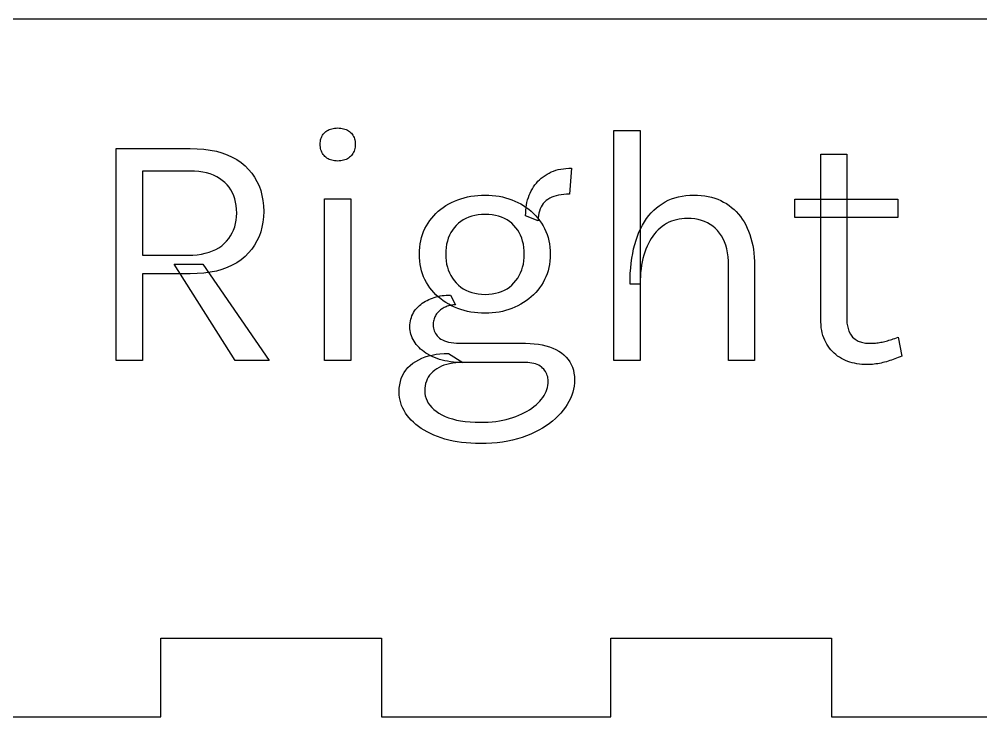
# Model space of a CAD drawing. Header units: millimetres. Extents: x 0 to 281, y 0 to 211.
# Drawn here: x 35.83 to 70.04, y 154.2 to 179 of the extents above; entities that cross this region are included whole.
import ezdxf

# ---------------------------------------------------------------- set-up
doc = ezdxf.new("R2010")
doc.units = ezdxf.units.MM
doc.layers.add('CUT', color=1, linetype='Continuous')
doc.layers.add('ENGRAVE', color=5, linetype='Continuous')

msp = doc.modelspace()

# ---------------------------------------------------------------- linework, layer by layer
at = {"layer": 'CUT'}
for p, q in [((102.8, 179), (2.8, 179)), ((40.875, 154.2), (40.875, 157)), ((40.875, 157), (48.725, 157)), ((48.725, 157), (48.725, 154.2)), ((56.875, 154.2), (56.875, 157)), ((56.875, 157), (64.725, 157)), ((64.725, 157), (64.725, 154.2)), ((32.725, 154.2), (40.875, 154.2)), ((48.725, 154.2), (56.875, 154.2)), ((64.725, 154.2), (72.875, 154.2))]:
    msp.add_line(p, q, dxfattribs=at)
at = {"layer": 'ENGRAVE'}
for p, q in [((47.001, 175.12), (47.053, 175.128)), ((47.053, 175.128), (47.107, 175.132)), ((47.107, 175.132), (47.163, 175.134)), ((47.163, 175.134), (47.163, 175.134)), ((47.163, 175.134), (47.219, 175.132)), ((47.219, 175.132), (47.273, 175.128)), ((47.273, 175.128), (47.325, 175.12)), ((46.566, 174.752), (46.581, 174.795)), ((46.581, 174.795), (46.599, 174.836)), ((46.599, 174.836), (46.621, 174.875)), ((46.621, 174.875), (46.647, 174.911)), ((46.647, 174.911), (46.675, 174.946)), ((46.675, 174.946), (46.707, 174.978)), ((46.707, 174.978), (46.742, 175.008)), ((46.742, 175.008), (46.779, 175.034)), ((46.779, 175.034), (46.819, 175.058)), ((46.819, 175.058), (46.861, 175.078)), ((46.861, 175.078), (46.905, 175.095)), ((46.905, 175.095), (46.952, 175.109)), ((46.952, 175.109), (47.001, 175.12)), ((47.325, 175.12), (47.374, 175.109)), ((47.374, 175.109), (47.421, 175.095)), ((47.421, 175.095), (47.465, 175.078)), ((47.465, 175.078), (47.507, 175.058)), ((47.507, 175.058), (47.547, 175.034)), ((47.547, 175.034), (47.584, 175.008)), ((47.584, 175.008), (47.619, 174.978)), ((47.619, 174.978), (47.651, 174.946)), ((47.651, 174.946), (47.679, 174.911)), ((47.679, 174.911), (47.705, 174.875)), ((47.705, 174.875), (47.727, 174.836)), ((47.727, 174.836), (47.745, 174.795)), ((47.745, 174.795), (47.76, 174.752)), ((56.985, 166.866), (56.985, 175.05)), ((56.985, 175.05), (57.921, 175.05)), ((57.921, 175.05), (57.921, 166.866)), ((46.539, 174.558), (46.541, 174.61)), ((46.541, 174.505), (46.539, 174.558)), ((46.539, 174.558), (46.539, 174.558)), ((46.541, 174.61), (46.546, 174.659)), ((46.546, 174.454), (46.541, 174.505)), ((46.546, 174.659), (46.554, 174.707)), ((46.554, 174.405), (46.546, 174.454)), ((46.554, 174.707), (46.566, 174.752)), ((47.76, 174.752), (47.772, 174.707)), ((47.772, 174.707), (47.78, 174.659)), ((47.78, 174.454), (47.772, 174.405)), ((47.78, 174.659), (47.785, 174.61)), ((47.785, 174.505), (47.78, 174.454)), ((47.785, 174.61), (47.787, 174.558)), ((47.787, 174.558), (47.785, 174.505)), ((47.787, 174.558), (47.787, 174.558)), ((39.285, 166.866), (39.285, 174.402)), ((39.285, 174.402), (41.913, 174.402)), ((41.913, 174.402), (42.165, 174.396)), ((42.165, 174.396), (42.404, 174.377)), ((42.404, 174.377), (42.631, 174.347)), ((42.631, 174.347), (42.845, 174.304)), ((42.845, 174.304), (43.046, 174.248)), ((43.046, 174.248), (43.235, 174.181)), ((43.235, 174.181), (43.412, 174.101)), ((46.566, 174.359), (46.554, 174.405)), ((46.581, 174.314), (46.566, 174.359)), ((46.599, 174.272), (46.581, 174.314)), ((46.621, 174.231), (46.599, 174.272)), ((46.647, 174.193), (46.621, 174.231)), ((46.675, 174.157), (46.647, 174.193)), ((46.707, 174.123), (46.675, 174.157)), ((46.742, 174.092), (46.707, 174.123)), ((47.619, 174.123), (47.584, 174.092)), ((47.651, 174.157), (47.619, 174.123)), ((47.679, 174.193), (47.651, 174.157)), ((47.705, 174.231), (47.679, 174.193)), ((47.727, 174.272), (47.705, 174.231)), ((47.745, 174.314), (47.727, 174.272)), ((47.76, 174.359), (47.745, 174.314)), ((47.772, 174.405), (47.76, 174.359)), ((64.347, 168.342), (64.347, 174.198)), ((64.347, 174.198), (65.271, 174.198)), ((65.271, 174.198), (65.271, 168.366)), ((43.412, 174.101), (43.576, 174.008)), ((43.576, 174.008), (43.727, 173.904)), ((43.727, 173.904), (43.866, 173.787)), ((43.866, 173.787), (43.992, 173.66)), ((46.779, 174.064), (46.742, 174.092)), ((46.819, 174.039), (46.779, 174.064)), ((46.861, 174.017), (46.819, 174.039)), ((46.905, 173.999), (46.861, 174.017)), ((46.952, 173.984), (46.905, 173.999)), ((47.001, 173.973), (46.952, 173.984)), ((47.053, 173.965), (47.001, 173.973)), ((47.107, 173.96), (47.053, 173.965)), ((47.163, 173.958), (47.107, 173.96)), ((47.219, 173.96), (47.163, 173.958)), ((47.163, 173.958), (47.163, 173.958)), ((47.163, 173.958), (47.163, 173.958)), ((47.273, 173.965), (47.219, 173.96)), ((47.325, 173.973), (47.273, 173.965)), ((47.374, 173.984), (47.325, 173.973)), ((47.421, 173.999), (47.374, 173.984)), ((47.465, 174.017), (47.421, 173.999)), ((47.507, 174.039), (47.465, 174.017)), ((47.547, 174.064), (47.507, 174.039)), ((47.584, 174.092), (47.547, 174.064)), ((40.221, 173.598), (40.221, 170.61)), ((41.913, 173.598), (40.221, 173.598)), ((40.221, 173.598), (40.221, 173.598)), ((42.071, 173.594), (41.913, 173.598)), ((41.913, 173.598), (41.913, 173.598)), ((42.222, 173.582), (42.071, 173.594)), ((42.364, 173.562), (42.222, 173.582)), ((42.499, 173.534), (42.364, 173.562)), ((42.626, 173.498), (42.499, 173.534)), ((42.746, 173.453), (42.626, 173.498)), ((42.857, 173.401), (42.746, 173.453)), ((43.992, 173.66), (44.105, 173.526)), ((44.105, 173.526), (44.204, 173.383)), ((54.469, 173.401), (54.537, 173.449)), ((54.537, 173.449), (54.609, 173.493)), ((54.609, 173.493), (54.684, 173.533)), ((54.684, 173.533), (54.761, 173.57)), ((54.761, 173.57), (54.841, 173.602)), ((54.841, 173.602), (54.924, 173.629)), ((54.924, 173.629), (55.009, 173.653)), ((55.009, 173.653), (55.098, 173.672)), ((55.098, 173.672), (55.189, 173.687)), ((55.189, 173.687), (55.283, 173.697)), ((55.283, 173.697), (55.38, 173.704)), ((55.38, 173.704), (55.479, 173.706)), ((55.479, 173.706), (55.407, 172.782)), ((55.479, 173.706), (55.479, 173.706)), ((42.961, 173.341), (42.857, 173.401)), ((43.058, 173.272), (42.961, 173.341)), ((43.146, 173.196), (43.058, 173.272)), ((43.226, 173.113), (43.146, 173.196)), ((43.298, 173.024), (43.226, 173.113)), ((44.204, 173.383), (44.29, 173.233)), ((44.29, 173.233), (44.363, 173.075)), ((54.131, 173.045), (54.179, 173.112)), ((54.179, 173.112), (54.23, 173.177)), ((54.23, 173.177), (54.285, 173.238)), ((54.285, 173.238), (54.343, 173.296)), ((54.343, 173.296), (54.405, 173.35)), ((54.405, 173.35), (54.469, 173.401)), ((43.362, 172.929), (43.298, 173.024)), ((43.417, 172.829), (43.362, 172.929)), ((43.463, 172.724), (43.417, 172.829)), ((44.363, 173.075), (44.423, 172.91)), ((44.423, 172.91), (44.469, 172.736)), ((44.469, 172.736), (44.502, 172.555)), ((52.023, 172.723), (52.148, 172.736)), ((52.148, 172.736), (52.276, 172.743)), ((52.276, 172.743), (52.407, 172.746)), ((52.407, 172.746), (52.407, 172.746)), ((52.407, 172.746), (52.534, 172.743)), ((52.534, 172.743), (52.659, 172.736)), ((52.659, 172.736), (52.782, 172.723)), ((53.944, 172.659), (53.974, 172.742)), ((53.974, 172.742), (54.007, 172.822)), ((54.007, 172.822), (54.045, 172.899)), ((54.045, 172.899), (54.086, 172.974)), ((54.086, 172.974), (54.131, 173.045)), ((55.015, 172.745), (54.93, 172.724)), ((55.106, 172.761), (55.015, 172.745)), ((55.201, 172.773), (55.106, 172.761)), ((55.302, 172.78), (55.201, 172.773)), ((55.407, 172.782), (55.302, 172.78)), ((59.547, 172.731), (59.686, 172.742)), ((59.686, 172.742), (59.829, 172.746)), ((59.829, 172.746), (59.829, 172.746)), ((59.829, 172.746), (59.963, 172.743)), ((59.963, 172.743), (60.092, 172.734)), ((60.092, 172.734), (60.218, 172.719)), ((43.501, 172.612), (43.463, 172.724)), ((43.531, 172.495), (43.501, 172.612)), ((43.552, 172.372), (43.531, 172.495)), ((44.502, 172.555), (44.522, 172.367)), ((46.695, 166.866), (46.695, 172.614)), ((46.695, 172.614), (47.631, 172.614)), ((47.631, 172.614), (47.631, 166.866)), ((51.012, 172.372), (51.112, 172.431)), ((51.112, 172.431), (51.216, 172.485)), ((51.216, 172.485), (51.323, 172.535)), ((51.323, 172.535), (51.434, 172.579)), ((51.434, 172.579), (51.546, 172.618)), ((51.546, 172.618), (51.661, 172.652)), ((51.661, 172.652), (51.779, 172.681)), ((51.779, 172.681), (51.9, 172.704)), ((51.9, 172.704), (52.023, 172.723)), ((52.782, 172.723), (52.902, 172.704)), ((52.902, 172.704), (53.02, 172.681)), ((53.02, 172.681), (53.135, 172.652)), ((53.135, 172.652), (53.248, 172.618)), ((53.248, 172.618), (53.359, 172.579)), ((53.359, 172.579), (53.468, 172.535)), ((53.468, 172.535), (53.574, 172.485)), ((53.574, 172.485), (53.677, 172.431)), ((53.677, 172.431), (53.775, 172.372)), ((53.865, 172.305), (53.879, 172.398)), ((53.879, 172.398), (53.896, 172.487)), ((53.896, 172.487), (53.918, 172.575)), ((53.918, 172.575), (53.944, 172.659)), ((54.475, 172.448), (54.432, 172.389)), ((54.524, 172.502), (54.475, 172.448)), ((54.579, 172.551), (54.524, 172.502)), ((54.639, 172.595), (54.579, 172.551)), ((54.704, 172.634), (54.639, 172.595)), ((54.774, 172.669), (54.704, 172.634)), ((54.85, 172.699), (54.774, 172.669)), ((54.93, 172.724), (54.85, 172.699)), ((58.596, 172.371), (58.7, 172.442)), ((58.7, 172.442), (58.808, 172.506)), ((58.808, 172.506), (58.92, 172.562)), ((58.92, 172.562), (59.037, 172.611)), ((59.037, 172.611), (59.158, 172.652)), ((59.158, 172.652), (59.283, 172.686)), ((59.283, 172.686), (59.413, 172.712)), ((59.413, 172.712), (59.547, 172.731)), ((60.218, 172.719), (60.34, 172.698)), ((60.34, 172.698), (60.458, 172.67)), ((60.458, 172.67), (60.572, 172.637)), ((60.572, 172.637), (60.683, 172.598)), ((60.683, 172.598), (60.789, 172.552)), ((60.789, 172.552), (60.891, 172.501)), ((60.891, 172.501), (60.99, 172.443)), ((60.99, 172.443), (61.084, 172.38)), ((63.423, 171.954), (63.423, 172.602)), ((63.423, 172.602), (67.083, 172.602)), ((67.083, 172.602), (67.083, 171.954)), ((43.565, 172.244), (43.552, 172.372)), ((43.569, 172.11), (43.565, 172.244)), ((43.565, 171.979), (43.569, 172.11)), ((43.569, 172.11), (43.569, 172.11)), ((44.522, 172.367), (44.529, 172.17)), ((44.529, 172.17), (44.522, 171.976)), ((44.529, 172.17), (44.529, 172.17)), ((50.581, 172.015), (50.659, 172.095)), ((50.659, 172.095), (50.741, 172.171)), ((50.741, 172.171), (50.827, 172.242)), ((50.827, 172.242), (50.917, 172.309)), ((50.917, 172.309), (51.012, 172.372)), ((52.279, 172.058), (52.157, 172.046)), ((52.407, 172.062), (52.279, 172.058)), ((52.536, 172.058), (52.407, 172.062)), ((52.407, 172.062), (52.407, 172.062)), ((52.659, 172.046), (52.536, 172.058)), ((53.775, 172.372), (53.87, 172.309)), ((53.847, 172.014), (53.849, 172.114)), ((53.849, 172.114), (53.855, 172.211)), ((53.855, 172.211), (53.865, 172.305)), ((53.87, 172.309), (53.96, 172.242)), ((53.96, 172.242), (54.046, 172.171)), ((54.046, 172.171), (54.127, 172.095)), ((54.127, 172.095), (54.205, 172.015)), ((54.317, 172.103), (54.303, 172.018)), ((54.337, 172.182), (54.317, 172.103)), ((54.363, 172.256), (54.337, 172.182)), ((54.395, 172.325), (54.363, 172.256)), ((54.432, 172.389), (54.395, 172.325)), ((58.229, 172.018), (58.314, 172.116)), ((58.314, 172.116), (58.403, 172.208)), ((58.403, 172.208), (58.497, 172.293)), ((58.497, 172.293), (58.596, 172.371)), ((61.084, 172.38), (61.174, 172.311)), ((61.174, 172.311), (61.26, 172.238)), ((61.26, 172.238), (61.34, 172.159)), ((61.34, 172.159), (61.417, 172.075)), ((61.417, 172.075), (61.489, 171.985)), ((43.498, 171.617), (43.529, 171.733)), ((43.529, 171.733), (43.551, 171.854)), ((43.551, 171.854), (43.565, 171.979)), ((44.502, 171.789), (44.469, 171.61)), ((44.522, 171.976), (44.502, 171.789)), ((50.317, 171.654), (50.376, 171.75)), ((50.376, 171.75), (50.44, 171.843)), ((50.44, 171.843), (50.508, 171.931)), ((50.508, 171.931), (50.581, 172.015)), ((51.456, 171.744), (51.378, 171.669)), ((51.539, 171.81), (51.456, 171.744)), ((51.628, 171.869), (51.539, 171.81)), ((51.723, 171.921), (51.628, 171.869)), ((51.823, 171.964), (51.723, 171.921)), ((51.928, 171.999), (51.823, 171.964)), ((52.04, 172.027), (51.928, 171.999)), ((52.157, 172.046), (52.04, 172.027)), ((52.777, 172.027), (52.659, 172.046)), ((52.888, 171.999), (52.777, 172.027)), ((52.994, 171.964), (52.888, 171.999)), ((53.093, 171.921), (52.994, 171.964)), ((53.187, 171.869), (53.093, 171.921)), ((53.275, 171.81), (53.187, 171.869)), ((53.357, 171.744), (53.275, 171.81)), ((53.433, 171.669), (53.357, 171.744)), ((54.291, 171.834), (53.847, 172.014)), ((54.205, 172.015), (54.278, 171.931)), ((54.278, 171.931), (54.346, 171.843)), ((54.294, 171.929), (54.291, 171.834)), ((54.291, 171.834), (54.291, 171.834)), ((54.291, 171.834), (54.291, 171.834)), ((54.303, 172.018), (54.294, 171.929)), ((54.346, 171.843), (54.411, 171.75)), ((54.411, 171.75), (54.47, 171.654)), ((58.005, 171.683), (58.075, 171.801)), ((58.075, 171.801), (58.15, 171.913)), ((58.15, 171.913), (58.229, 172.018)), ((58.864, 171.738), (58.784, 171.69)), ((58.946, 171.78), (58.864, 171.738)), ((59.031, 171.816), (58.946, 171.78)), ((59.119, 171.847), (59.031, 171.816)), ((59.21, 171.873), (59.119, 171.847)), ((59.304, 171.893), (59.21, 171.873)), ((59.4, 171.907), (59.304, 171.893)), ((59.499, 171.915), (59.4, 171.907)), ((59.601, 171.918), (59.499, 171.915)), ((59.734, 171.914), (59.601, 171.918)), ((59.601, 171.918), (59.601, 171.918)), ((59.861, 171.901), (59.734, 171.914)), ((59.982, 171.879), (59.861, 171.901)), ((60.098, 171.849), (59.982, 171.879)), ((60.208, 171.811), (60.098, 171.849)), ((60.312, 171.764), (60.208, 171.811)), ((60.411, 171.708), (60.312, 171.764)), ((60.503, 171.643), (60.411, 171.708)), ((61.489, 171.985), (61.556, 171.891)), ((61.556, 171.891), (61.619, 171.791)), ((61.619, 171.791), (61.677, 171.686)), ((67.083, 171.954), (63.423, 171.954)), ((67.083, 171.954), (67.083, 171.954)), ((43.353, 171.3), (43.41, 171.4)), ((43.41, 171.4), (43.459, 171.506)), ((43.459, 171.506), (43.498, 171.617)), ((44.423, 171.438), (44.363, 171.274)), ((44.469, 171.61), (44.423, 171.438)), ((50.178, 171.346), (50.218, 171.452)), ((50.218, 171.452), (50.265, 171.554)), ((50.265, 171.554), (50.317, 171.654)), ((51.187, 171.412), (51.138, 171.317)), ((51.243, 171.502), (51.187, 171.412)), ((51.307, 171.588), (51.243, 171.502)), ((51.378, 171.669), (51.307, 171.588)), ((53.503, 171.588), (53.433, 171.669)), ((53.565, 171.502), (53.503, 171.588)), ((53.62, 171.412), (53.565, 171.502)), ((53.667, 171.317), (53.62, 171.412)), ((54.47, 171.654), (54.523, 171.554)), ((54.523, 171.554), (54.57, 171.452)), ((54.57, 171.452), (54.611, 171.346)), ((57.825, 171.288), (57.88, 171.426)), ((57.88, 171.426), (57.94, 171.558)), ((57.94, 171.558), (58.005, 171.683)), ((58.432, 171.372), (58.372, 171.293)), ((58.496, 171.445), (58.432, 171.372)), ((58.563, 171.513), (58.496, 171.445)), ((58.633, 171.577), (58.563, 171.513)), ((58.707, 171.636), (58.633, 171.577)), ((58.784, 171.69), (58.707, 171.636)), ((60.591, 171.571), (60.503, 171.643)), ((60.672, 171.489), (60.591, 171.571)), ((60.747, 171.399), (60.672, 171.489)), ((60.813, 171.302), (60.747, 171.399)), ((61.677, 171.686), (61.731, 171.576)), ((61.731, 171.576), (61.78, 171.461)), ((61.78, 171.461), (61.824, 171.342)), ((43.036, 170.948), (43.128, 171.027)), ((43.128, 171.027), (43.212, 171.113)), ((43.212, 171.113), (43.287, 171.204)), ((43.287, 171.204), (43.353, 171.3)), ((44.29, 171.117), (44.204, 170.968)), ((44.363, 171.274), (44.29, 171.117)), ((50.095, 171.01), (50.116, 171.125)), ((50.116, 171.125), (50.144, 171.237)), ((50.144, 171.237), (50.178, 171.346)), ((51.063, 171.112), (51.037, 171.003)), ((51.097, 171.217), (51.063, 171.112)), ((51.138, 171.317), (51.097, 171.217)), ((53.707, 171.217), (53.667, 171.317)), ((53.74, 171.112), (53.707, 171.217)), ((53.766, 171.003), (53.74, 171.112)), ((54.611, 171.346), (54.645, 171.237)), ((54.645, 171.237), (54.673, 171.125)), ((54.673, 171.125), (54.695, 171.01)), ((57.73, 170.993), (57.775, 171.143)), ((57.775, 171.143), (57.825, 171.288)), ((58.214, 171.029), (58.168, 170.932)), ((58.263, 171.122), (58.214, 171.029)), ((58.316, 171.21), (58.263, 171.122)), ((58.372, 171.293), (58.316, 171.21)), ((60.872, 171.196), (60.813, 171.302)), ((60.924, 171.083), (60.872, 171.196)), ((60.967, 170.962), (60.924, 171.083)), ((61.824, 171.342), (61.863, 171.219)), ((61.863, 171.219), (61.896, 171.091)), ((61.896, 171.091), (61.924, 170.959)), ((42.453, 170.677), (42.586, 170.714)), ((42.586, 170.714), (42.71, 170.76)), ((42.71, 170.76), (42.827, 170.814)), ((42.827, 170.814), (42.935, 170.877)), ((42.935, 170.877), (43.036, 170.948)), ((43.992, 170.692), (43.866, 170.565)), ((44.105, 170.826), (43.992, 170.692)), ((44.204, 170.968), (44.105, 170.826)), ((50.067, 170.646), (50.07, 170.77)), ((50.07, 170.77), (50.079, 170.892)), ((50.079, 170.892), (50.095, 171.01)), ((51.007, 170.77), (51.003, 170.646)), ((51.018, 170.889), (51.007, 170.77)), ((51.037, 171.003), (51.018, 170.889)), ((53.784, 170.889), (53.766, 171.003)), ((53.795, 170.77), (53.784, 170.889)), ((53.799, 170.646), (53.795, 170.77)), ((54.695, 171.01), (54.711, 170.892)), ((54.711, 170.892), (54.72, 170.77)), ((54.72, 170.77), (54.723, 170.646)), ((57.656, 170.675), (57.69, 170.837)), ((57.69, 170.837), (57.73, 170.993)), ((58.086, 170.722), (58.052, 170.611)), ((58.125, 170.829), (58.086, 170.722)), ((58.168, 170.932), (58.125, 170.829)), ((61.002, 170.833), (60.967, 170.962)), ((61.03, 170.696), (61.002, 170.833)), ((61.049, 170.551), (61.03, 170.696)), ((61.924, 170.959), (61.948, 170.824)), ((61.948, 170.824), (61.966, 170.684)), ((61.966, 170.684), (61.979, 170.539)), ((40.221, 170.61), (41.841, 170.61)), ((41.841, 170.61), (42.006, 170.614)), ((42.006, 170.614), (42.163, 170.627)), ((42.163, 170.627), (42.312, 170.648)), ((42.312, 170.648), (42.453, 170.677)), ((43.576, 170.344), (43.412, 170.251)), ((43.727, 170.448), (43.576, 170.344)), ((43.866, 170.565), (43.727, 170.448)), ((50.07, 170.523), (50.067, 170.646)), ((50.067, 170.646), (50.067, 170.646)), ((50.079, 170.402), (50.07, 170.523)), ((50.095, 170.285), (50.079, 170.402)), ((51.003, 170.646), (51.003, 170.646)), ((51.003, 170.646), (51.007, 170.526)), ((51.007, 170.526), (51.018, 170.409)), ((51.018, 170.409), (51.037, 170.297)), ((53.766, 170.297), (53.784, 170.409)), ((53.784, 170.409), (53.795, 170.526)), ((53.795, 170.526), (53.799, 170.646)), ((53.799, 170.646), (53.799, 170.646)), ((54.711, 170.402), (54.695, 170.285)), ((54.72, 170.523), (54.711, 170.402)), ((54.723, 170.646), (54.72, 170.523)), ((54.723, 170.646), (54.723, 170.646)), ((57.603, 170.333), (57.627, 170.506)), ((57.627, 170.506), (57.656, 170.675)), ((57.994, 170.377), (57.972, 170.254)), ((58.021, 170.496), (57.994, 170.377)), ((58.052, 170.611), (58.021, 170.496)), ((61.061, 170.398), (61.049, 170.551)), ((61.065, 170.238), (61.061, 170.398)), ((61.979, 170.539), (61.986, 170.391)), ((61.986, 170.391), (61.989, 170.238)), ((43.509, 166.866), (41.349, 170.286)), ((41.349, 170.286), (42.369, 170.286)), ((42.369, 170.286), (44.721, 166.866)), ((42.631, 170.005), (42.404, 169.975)), ((42.845, 170.048), (42.631, 170.005)), ((43.046, 170.104), (42.845, 170.048)), ((43.235, 170.171), (43.046, 170.104)), ((43.412, 170.251), (43.235, 170.171)), ((50.116, 170.171), (50.095, 170.285)), ((50.144, 170.059), (50.116, 170.171)), ((50.178, 169.951), (50.144, 170.059)), ((51.037, 170.297), (51.063, 170.189)), ((51.063, 170.189), (51.097, 170.085)), ((51.097, 170.085), (51.138, 169.985)), ((53.667, 169.985), (53.707, 170.085)), ((53.707, 170.085), (53.74, 170.189)), ((53.74, 170.189), (53.766, 170.297)), ((54.645, 170.059), (54.611, 169.951)), ((54.673, 170.171), (54.645, 170.059)), ((54.695, 170.285), (54.673, 170.171)), ((57.572, 169.967), (57.585, 170.153)), ((57.585, 170.153), (57.603, 170.333)), ((57.954, 170.127), (57.939, 169.996)), ((57.972, 170.254), (57.954, 170.127)), ((61.065, 166.866), (61.065, 170.238)), ((61.989, 170.238), (61.989, 170.238)), ((61.989, 170.238), (61.989, 166.866)), ((41.913, 169.95), (40.221, 169.95)), ((40.221, 169.95), (40.221, 166.866)), ((42.165, 169.956), (41.913, 169.95)), ((41.913, 169.95), (41.913, 169.95)), ((42.404, 169.975), (42.165, 169.956)), ((50.218, 169.846), (50.178, 169.951)), ((50.265, 169.744), (50.218, 169.846)), ((50.317, 169.644), (50.265, 169.744)), ((51.138, 169.985), (51.187, 169.889)), ((51.187, 169.889), (51.243, 169.797)), ((51.243, 169.797), (51.307, 169.71)), ((51.307, 169.71), (51.378, 169.626)), ((53.433, 169.626), (53.503, 169.71)), ((53.503, 169.71), (53.565, 169.797)), ((53.565, 169.797), (53.62, 169.889)), ((53.62, 169.889), (53.667, 169.985)), ((54.523, 169.744), (54.47, 169.644)), ((54.57, 169.846), (54.523, 169.744)), ((54.611, 169.951), (54.57, 169.846)), ((57.561, 169.578), (57.564, 169.775)), ((57.564, 169.775), (57.572, 169.967)), ((57.923, 169.721), (57.921, 169.578)), ((57.929, 169.86), (57.923, 169.721)), ((57.939, 169.996), (57.929, 169.86)), ((50.376, 169.548), (50.317, 169.644)), ((50.44, 169.455), (50.376, 169.548)), ((50.508, 169.367), (50.44, 169.455)), ((50.581, 169.282), (50.508, 169.367)), ((51.378, 169.626), (51.456, 169.548)), ((51.456, 169.548), (51.539, 169.479)), ((51.539, 169.479), (51.628, 169.418)), ((51.628, 169.418), (51.723, 169.365)), ((51.723, 169.365), (51.823, 169.32)), ((51.823, 169.32), (51.928, 169.283)), ((52.888, 169.283), (52.994, 169.32)), ((52.994, 169.32), (53.093, 169.365)), ((53.093, 169.365), (53.187, 169.418)), ((53.187, 169.418), (53.275, 169.479)), ((53.275, 169.479), (53.357, 169.548)), ((53.357, 169.548), (53.433, 169.626)), ((54.278, 169.367), (54.205, 169.282)), ((54.346, 169.455), (54.278, 169.367)), ((54.411, 169.548), (54.346, 169.455)), ((54.47, 169.644), (54.411, 169.548)), ((57.921, 169.578), (57.561, 169.578)), ((57.921, 169.578), (57.921, 169.578)), ((50.224, 168.937), (50.281, 168.972)), ((50.281, 168.972), (50.34, 169.004)), ((50.34, 169.004), (50.402, 169.034)), ((50.402, 169.034), (50.466, 169.062)), ((50.466, 169.062), (50.532, 169.087)), ((50.532, 169.087), (50.599, 169.11)), ((50.659, 169.202), (50.581, 169.282)), ((50.599, 169.11), (50.667, 169.129)), ((50.741, 169.126), (50.659, 169.202)), ((50.667, 169.129), (50.736, 169.146)), ((50.736, 169.146), (50.806, 169.161)), ((50.827, 169.055), (50.741, 169.126)), ((50.806, 169.161), (50.877, 169.173)), ((50.917, 168.987), (50.827, 169.055)), ((50.877, 169.173), (50.949, 169.182)), ((51.012, 168.924), (50.917, 168.987)), ((50.949, 169.182), (51.022, 169.189)), ((51.022, 169.189), (51.096, 169.193)), ((51.096, 169.193), (51.171, 169.194)), ((51.171, 169.194), (51.171, 169.194)), ((51.171, 169.194), (51.351, 168.846)), ((51.928, 169.283), (52.04, 169.255)), ((52.04, 169.255), (52.157, 169.234)), ((52.157, 169.234), (52.279, 169.222)), ((52.279, 169.222), (52.407, 169.218)), ((52.407, 169.218), (52.536, 169.222)), ((52.407, 169.218), (52.407, 169.218)), ((52.407, 169.218), (52.407, 169.218)), ((52.536, 169.222), (52.659, 169.234)), ((52.659, 169.234), (52.777, 169.255)), ((52.777, 169.255), (52.888, 169.283)), ((53.87, 168.987), (53.775, 168.924)), ((53.96, 169.055), (53.87, 168.987)), ((54.046, 169.126), (53.96, 169.055)), ((54.127, 169.202), (54.046, 169.126)), ((54.205, 169.282), (54.127, 169.202)), ((49.896, 168.627), (49.935, 168.678)), ((49.935, 168.678), (49.977, 168.727)), ((49.977, 168.727), (50.022, 168.774)), ((50.022, 168.774), (50.068, 168.818)), ((50.068, 168.818), (50.118, 168.86)), ((50.118, 168.86), (50.17, 168.9)), ((50.17, 168.9), (50.224, 168.937)), ((50.79, 168.64), (50.761, 168.613)), ((50.82, 168.665), (50.79, 168.64)), ((50.851, 168.688), (50.82, 168.665)), ((50.884, 168.709), (50.851, 168.688)), ((50.917, 168.729), (50.884, 168.709)), ((50.952, 168.748), (50.917, 168.729)), ((50.988, 168.765), (50.952, 168.748)), ((51.025, 168.78), (50.988, 168.765)), ((51.112, 168.865), (51.012, 168.924)), ((51.061, 168.794), (51.025, 168.78)), ((51.098, 168.806), (51.061, 168.794)), ((51.134, 168.817), (51.098, 168.806)), ((51.216, 168.81), (51.112, 168.865)), ((51.17, 168.826), (51.134, 168.817)), ((51.207, 168.833), (51.17, 168.826)), ((51.243, 168.839), (51.207, 168.833)), ((51.323, 168.76), (51.216, 168.81)), ((51.279, 168.843), (51.243, 168.839)), ((51.315, 168.845), (51.279, 168.843)), ((51.351, 168.846), (51.315, 168.845)), ((51.434, 168.715), (51.323, 168.76)), ((51.546, 168.675), (51.434, 168.715)), ((51.661, 168.641), (51.546, 168.675)), ((51.779, 168.612), (51.661, 168.641)), ((53.135, 168.641), (53.02, 168.612)), ((53.248, 168.675), (53.135, 168.641)), ((53.359, 168.715), (53.248, 168.675)), ((53.468, 168.76), (53.359, 168.715)), ((53.574, 168.81), (53.468, 168.76)), ((53.677, 168.865), (53.574, 168.81)), ((53.775, 168.924), (53.677, 168.865)), ((49.749, 168.272), (49.764, 168.337)), ((49.764, 168.337), (49.782, 168.399)), ((49.782, 168.399), (49.804, 168.459)), ((49.804, 168.459), (49.831, 168.517)), ((49.831, 168.517), (49.862, 168.573)), ((49.862, 168.573), (49.896, 168.627)), ((50.579, 168.305), (50.57, 168.263)), ((50.59, 168.346), (50.579, 168.305)), ((50.603, 168.385), (50.59, 168.346)), ((50.619, 168.422), (50.603, 168.385)), ((50.638, 168.458), (50.619, 168.422)), ((50.659, 168.492), (50.638, 168.458)), ((50.682, 168.525), (50.659, 168.492)), ((50.707, 168.556), (50.682, 168.525)), ((50.734, 168.585), (50.707, 168.556)), ((50.761, 168.613), (50.734, 168.585)), ((51.9, 168.588), (51.779, 168.612)), ((52.023, 168.57), (51.9, 168.588)), ((52.148, 168.557), (52.023, 168.57)), ((52.276, 168.549), (52.148, 168.557)), ((52.407, 168.546), (52.276, 168.549)), ((52.534, 168.549), (52.407, 168.546)), ((52.407, 168.546), (52.407, 168.546)), ((52.407, 168.546), (52.407, 168.546)), ((52.659, 168.557), (52.534, 168.549)), ((52.782, 168.57), (52.659, 168.557)), ((52.902, 168.588), (52.782, 168.57)), ((53.02, 168.612), (52.902, 168.588)), ((64.349, 168.236), (64.347, 168.342)), ((64.347, 168.342), (64.347, 168.342)), ((65.271, 168.366), (65.279, 168.197)), ((49.731, 168.066), (49.733, 168.137)), ((49.733, 167.998), (49.731, 168.066)), ((49.731, 168.066), (49.731, 168.066)), ((49.733, 168.137), (49.739, 168.206)), ((49.74, 167.931), (49.733, 167.998)), ((49.739, 168.206), (49.749, 168.272)), ((50.56, 168.173), (50.559, 168.126)), ((50.559, 168.126), (50.559, 168.126)), ((50.559, 168.126), (50.561, 168.072)), ((50.564, 168.219), (50.56, 168.173)), ((50.561, 168.072), (50.568, 168.019)), ((50.57, 168.263), (50.564, 168.219)), ((50.568, 168.019), (50.58, 167.969)), ((50.58, 167.969), (50.595, 167.92)), ((64.356, 168.133), (64.349, 168.236)), ((64.366, 168.034), (64.356, 168.133)), ((64.382, 167.939), (64.366, 168.034)), ((65.279, 168.197), (65.304, 168.046)), ((65.304, 168.046), (65.346, 167.913)), ((49.752, 167.866), (49.74, 167.931)), ((49.767, 167.801), (49.752, 167.866)), ((49.788, 167.738), (49.767, 167.801)), ((49.813, 167.675), (49.788, 167.738)), ((49.843, 167.614), (49.813, 167.675)), ((49.877, 167.553), (49.843, 167.614)), ((50.595, 167.92), (50.616, 167.873)), ((50.616, 167.873), (50.641, 167.827)), ((50.641, 167.827), (50.671, 167.784)), ((50.671, 167.784), (50.705, 167.742)), ((50.705, 167.742), (50.744, 167.702)), ((50.744, 167.702), (50.787, 167.664)), ((50.787, 167.664), (50.836, 167.629)), ((50.836, 167.629), (50.893, 167.597)), ((64.401, 167.847), (64.382, 167.939)), ((64.425, 167.759), (64.401, 167.847)), ((64.453, 167.674), (64.425, 167.759)), ((64.485, 167.593), (64.453, 167.674)), ((65.346, 167.913), (65.403, 167.798)), ((65.403, 167.798), (65.478, 167.7)), ((65.478, 167.7), (65.569, 167.62)), ((65.569, 167.62), (65.677, 167.558)), ((66.821, 167.6), (66.874, 167.616)), ((66.874, 167.616), (66.927, 167.634)), ((66.927, 167.634), (66.982, 167.653)), ((66.982, 167.653), (67.038, 167.673)), ((67.038, 167.673), (67.095, 167.694)), ((67.095, 167.694), (67.095, 167.694)), ((67.095, 167.694), (67.227, 167.022)), ((49.916, 167.494), (49.877, 167.553)), ((49.959, 167.436), (49.916, 167.494)), ((50.007, 167.38), (49.959, 167.436)), ((50.058, 167.325), (50.007, 167.38)), ((50.113, 167.273), (50.058, 167.325)), ((50.173, 167.223), (50.113, 167.273)), ((50.893, 167.597), (50.957, 167.569)), ((50.957, 167.569), (51.029, 167.545)), ((51.029, 167.545), (51.108, 167.524)), ((51.108, 167.524), (51.195, 167.508)), ((51.195, 167.508), (51.288, 167.495)), ((51.288, 167.495), (51.39, 167.485)), ((51.39, 167.485), (51.499, 167.48)), ((51.499, 167.48), (51.615, 167.478)), ((51.615, 167.478), (51.615, 167.478)), ((51.615, 167.478), (53.847, 167.478)), ((53.847, 167.478), (54.006, 167.475)), ((54.006, 167.475), (54.157, 167.464)), ((54.157, 167.464), (54.302, 167.447)), ((54.302, 167.447), (54.44, 167.423)), ((54.44, 167.423), (54.571, 167.393)), ((54.571, 167.393), (54.695, 167.355)), ((54.695, 167.355), (54.812, 167.31)), ((54.812, 167.31), (54.922, 167.259)), ((64.522, 167.516), (64.485, 167.593)), ((64.563, 167.442), (64.522, 167.516)), ((64.608, 167.372), (64.563, 167.442)), ((64.656, 167.305), (64.608, 167.372)), ((64.707, 167.242), (64.656, 167.305)), ((65.677, 167.558), (65.801, 167.514)), ((65.801, 167.514), (65.942, 167.487)), ((65.942, 167.487), (66.099, 167.478)), ((66.099, 167.478), (66.148, 167.479)), ((66.099, 167.478), (66.099, 167.478)), ((66.148, 167.479), (66.197, 167.48)), ((66.197, 167.48), (66.245, 167.483)), ((66.245, 167.483), (66.293, 167.487)), ((66.293, 167.487), (66.341, 167.492)), ((66.341, 167.492), (66.389, 167.497)), ((66.389, 167.497), (66.436, 167.504)), ((66.436, 167.504), (66.483, 167.513)), ((66.483, 167.513), (66.53, 167.522)), ((66.53, 167.522), (66.576, 167.532)), ((66.576, 167.532), (66.623, 167.543)), ((66.623, 167.543), (66.671, 167.556)), ((66.671, 167.556), (66.72, 167.569)), ((66.72, 167.569), (66.77, 167.584)), ((66.77, 167.584), (66.821, 167.6)), ((50.043, 166.893), (50.155, 166.946)), ((50.155, 166.946), (50.273, 166.992)), ((50.236, 167.176), (50.173, 167.223)), ((50.303, 167.13), (50.236, 167.176)), ((50.273, 166.992), (50.396, 167.03)), ((50.374, 167.087), (50.303, 167.13)), ((50.449, 167.046), (50.374, 167.087)), ((50.396, 167.03), (50.525, 167.062)), ((50.527, 167.008), (50.449, 167.046)), ((50.525, 167.062), (50.66, 167.086)), ((50.61, 166.971), (50.527, 167.008)), ((50.696, 166.937), (50.61, 166.971)), ((50.66, 167.086), (50.801, 167.104)), ((50.786, 166.907), (50.696, 166.937)), ((50.801, 167.104), (50.947, 167.114)), ((50.947, 167.114), (51.099, 167.118)), ((51.099, 167.118), (51.099, 167.118)), ((51.099, 167.118), (51.615, 166.794)), ((54.922, 167.259), (55.026, 167.201)), ((55.026, 167.201), (55.122, 167.136)), ((55.122, 167.136), (55.21, 167.065)), ((55.21, 167.065), (55.289, 166.988)), ((55.289, 166.988), (55.359, 166.906)), ((64.761, 167.183), (64.707, 167.242)), ((64.818, 167.127), (64.761, 167.183)), ((64.878, 167.075), (64.818, 167.127)), ((64.942, 167.026), (64.878, 167.075)), ((65.008, 166.981), (64.942, 167.026)), ((65.078, 166.94), (65.008, 166.981)), ((65.151, 166.902), (65.078, 166.94)), ((66.983, 166.924), (66.922, 166.902)), ((67.044, 166.947), (66.983, 166.924)), ((67.105, 166.971), (67.044, 166.947)), ((67.166, 166.996), (67.105, 166.971)), ((67.227, 167.022), (67.166, 166.996)), ((40.221, 166.866), (39.285, 166.866)), ((40.221, 166.866), (40.221, 166.866)), ((44.721, 166.866), (43.509, 166.866)), ((44.721, 166.866), (44.721, 166.866)), ((47.631, 166.866), (46.695, 166.866)), ((47.631, 166.866), (47.631, 166.866)), ((49.587, 166.528), (49.66, 166.614)), ((49.66, 166.614), (49.743, 166.694)), ((49.743, 166.694), (49.836, 166.767)), ((49.836, 166.767), (49.937, 166.834)), ((49.937, 166.834), (50.043, 166.893)), ((50.766, 166.621), (50.687, 166.575)), ((50.852, 166.662), (50.766, 166.621)), ((50.878, 166.881), (50.786, 166.907)), ((50.943, 166.697), (50.852, 166.662)), ((50.974, 166.858), (50.878, 166.881)), ((51.04, 166.726), (50.943, 166.697)), ((51.073, 166.838), (50.974, 166.858)), ((51.144, 166.751), (51.04, 166.726)), ((51.175, 166.822), (51.073, 166.838)), ((51.253, 166.77), (51.144, 166.751)), ((51.28, 166.81), (51.175, 166.822)), ((51.368, 166.783), (51.253, 166.77)), ((51.389, 166.801), (51.28, 166.81)), ((51.488, 166.791), (51.368, 166.783)), ((51.5, 166.796), (51.389, 166.801)), ((51.615, 166.794), (51.488, 166.791)), ((51.615, 166.794), (51.5, 166.796)), ((53.847, 166.794), (51.615, 166.794)), ((53.927, 166.792), (53.847, 166.794)), ((53.847, 166.794), (53.847, 166.794)), ((54.002, 166.786), (53.927, 166.792)), ((54.073, 166.776), (54.002, 166.786)), ((54.14, 166.763), (54.073, 166.776)), ((54.203, 166.745), (54.14, 166.763)), ((54.261, 166.724), (54.203, 166.745)), ((54.315, 166.698), (54.261, 166.724)), ((54.365, 166.669), (54.315, 166.698)), ((54.411, 166.636), (54.365, 166.669)), ((54.453, 166.599), (54.411, 166.636)), ((54.491, 166.559), (54.453, 166.599)), ((55.359, 166.906), (55.42, 166.819)), ((55.42, 166.819), (55.471, 166.726)), ((55.471, 166.726), (55.513, 166.628)), ((55.513, 166.628), (55.545, 166.525)), ((57.921, 166.866), (56.985, 166.866)), ((57.921, 166.866), (57.921, 166.866)), ((61.989, 166.866), (61.065, 166.866)), ((61.989, 166.866), (61.989, 166.866)), ((65.226, 166.868), (65.151, 166.902)), ((65.304, 166.837), (65.226, 166.868)), ((65.383, 166.81), (65.304, 166.837)), ((65.464, 166.787), (65.383, 166.81)), ((65.547, 166.767), (65.464, 166.787)), ((65.632, 166.751), (65.547, 166.767)), ((65.719, 166.738), (65.632, 166.751)), ((65.808, 166.729), (65.719, 166.738)), ((65.898, 166.724), (65.808, 166.729)), ((65.991, 166.722), (65.898, 166.724)), ((66.056, 166.723), (65.991, 166.722)), ((65.991, 166.722), (65.991, 166.722)), ((65.991, 166.722), (65.991, 166.722)), ((66.12, 166.725), (66.056, 166.723)), ((66.184, 166.73), (66.12, 166.725)), ((66.247, 166.735), (66.184, 166.73)), ((66.31, 166.743), (66.247, 166.735)), ((66.372, 166.752), (66.31, 166.743)), ((66.434, 166.763), (66.372, 166.752)), ((66.496, 166.776), (66.434, 166.763)), ((66.557, 166.79), (66.496, 166.776)), ((66.618, 166.806), (66.557, 166.79)), ((66.679, 166.823), (66.618, 166.806)), ((66.739, 166.842), (66.679, 166.823)), ((66.8, 166.861), (66.739, 166.842)), ((66.861, 166.881), (66.8, 166.861)), ((66.922, 166.902), (66.861, 166.881)), ((49.425, 166.232), (49.469, 166.337)), ((49.469, 166.337), (49.523, 166.436)), ((49.523, 166.436), (49.587, 166.528)), ((50.386, 166.276), (50.347, 166.204)), ((50.432, 166.344), (50.386, 166.276)), ((50.486, 166.408), (50.432, 166.344)), ((50.546, 166.468), (50.486, 166.408)), ((50.613, 166.524), (50.546, 166.468)), ((50.687, 166.575), (50.613, 166.524)), ((54.524, 166.518), (54.491, 166.559)), ((54.554, 166.475), (54.524, 166.518)), ((54.58, 166.431), (54.554, 166.475)), ((54.601, 166.385), (54.58, 166.431)), ((54.619, 166.338), (54.601, 166.385)), ((54.633, 166.289), (54.619, 166.338)), ((54.643, 166.239), (54.633, 166.289)), ((54.649, 166.187), (54.643, 166.239)), ((55.545, 166.525), (55.568, 166.416)), ((55.568, 166.416), (55.582, 166.302)), ((55.582, 166.302), (55.587, 166.182)), ((49.352, 165.88), (49.367, 166.004)), ((49.367, 166.004), (49.391, 166.121)), ((49.391, 166.121), (49.425, 166.232)), ((50.273, 165.965), (50.263, 165.878)), ((50.291, 166.049), (50.273, 165.965)), ((50.316, 166.129), (50.291, 166.049)), ((50.347, 166.204), (50.316, 166.129)), ((54.603, 165.835), (54.624, 165.908)), ((54.624, 165.908), (54.639, 165.982)), ((54.639, 165.982), (54.648, 166.058)), ((54.648, 166.058), (54.651, 166.134)), ((54.651, 166.134), (54.649, 166.187)), ((54.651, 166.134), (54.651, 166.134)), ((55.571, 165.958), (55.551, 165.848)), ((55.583, 166.07), (55.571, 165.958)), ((55.587, 166.182), (55.583, 166.07)), ((55.587, 166.182), (55.587, 166.182)), ((49.347, 165.75), (49.352, 165.88)), ((49.351, 165.65), (49.347, 165.75)), ((49.347, 165.75), (49.347, 165.75)), ((49.361, 165.552), (49.351, 165.65)), ((49.379, 165.455), (49.361, 165.552)), ((50.263, 165.878), (50.259, 165.786)), ((50.259, 165.786), (50.259, 165.786)), ((50.259, 165.786), (50.264, 165.694)), ((50.264, 165.694), (50.279, 165.605)), ((50.279, 165.605), (50.304, 165.518)), ((54.406, 165.484), (54.457, 165.552)), ((54.457, 165.552), (54.503, 165.621)), ((54.503, 165.621), (54.542, 165.692)), ((54.542, 165.692), (54.575, 165.763)), ((54.575, 165.763), (54.603, 165.835)), ((55.487, 165.629), (55.442, 165.521)), ((55.523, 165.738), (55.487, 165.629)), ((55.551, 165.848), (55.523, 165.738)), ((49.404, 165.361), (49.379, 165.455)), ((49.436, 165.268), (49.404, 165.361)), ((49.476, 165.177), (49.436, 165.268)), ((50.304, 165.518), (50.34, 165.435)), ((50.34, 165.435), (50.385, 165.354)), ((50.385, 165.354), (50.44, 165.276)), ((50.44, 165.276), (50.506, 165.201)), ((54.067, 165.171), (54.145, 165.229)), ((54.145, 165.229), (54.217, 165.289)), ((54.217, 165.289), (54.285, 165.352)), ((54.285, 165.352), (54.348, 165.417)), ((54.348, 165.417), (54.406, 165.484)), ((55.33, 165.308), (55.261, 165.203)), ((55.39, 165.414), (55.33, 165.308)), ((55.442, 165.521), (55.39, 165.414)), ((49.522, 165.087), (49.476, 165.177)), ((49.575, 164.999), (49.522, 165.087)), ((49.636, 164.913), (49.575, 164.999)), ((49.704, 164.829), (49.636, 164.913)), ((50.506, 165.201), (50.582, 165.129)), ((50.582, 165.129), (50.667, 165.06)), ((50.667, 165.06), (50.763, 164.994)), ((50.763, 164.994), (50.868, 164.932)), ((50.868, 164.932), (50.983, 164.877)), ((50.983, 164.877), (51.108, 164.829)), ((53.392, 164.838), (53.502, 164.877)), ((53.502, 164.877), (53.608, 164.92)), ((53.608, 164.92), (53.71, 164.965)), ((53.71, 164.965), (53.806, 165.013)), ((53.806, 165.013), (53.898, 165.063)), ((53.898, 165.063), (53.985, 165.115)), ((53.985, 165.115), (54.067, 165.171)), ((55.01, 164.899), (54.912, 164.804)), ((55.101, 164.997), (55.01, 164.899)), ((55.185, 165.099), (55.101, 164.997)), ((55.261, 165.203), (55.185, 165.099)), ((49.778, 164.747), (49.704, 164.829)), ((49.858, 164.669), (49.778, 164.747)), ((49.944, 164.594), (49.858, 164.669)), ((50.036, 164.522), (49.944, 164.594)), ((51.108, 164.829), (51.241, 164.787)), ((51.241, 164.787), (51.384, 164.751)), ((51.384, 164.751), (51.536, 164.722)), ((51.536, 164.722), (51.698, 164.699)), ((51.698, 164.699), (51.869, 164.683)), ((51.869, 164.683), (52.049, 164.673)), ((52.049, 164.673), (52.239, 164.67)), ((52.239, 164.67), (52.381, 164.672)), ((52.239, 164.67), (52.239, 164.67)), ((52.381, 164.672), (52.52, 164.678)), ((52.52, 164.678), (52.655, 164.689)), ((52.655, 164.689), (52.787, 164.703)), ((52.787, 164.703), (52.915, 164.722)), ((52.915, 164.722), (53.039, 164.745)), ((53.039, 164.745), (53.16, 164.771)), ((53.16, 164.771), (53.278, 164.802)), ((53.278, 164.802), (53.392, 164.838)), ((54.577, 164.543), (54.452, 164.464)), ((54.696, 164.626), (54.577, 164.543)), ((54.808, 164.714), (54.696, 164.626)), ((54.912, 164.804), (54.808, 164.714)), ((50.134, 164.454), (50.036, 164.522)), ((50.237, 164.389), (50.134, 164.454)), ((50.346, 164.328), (50.237, 164.389)), ((50.461, 164.269), (50.346, 164.328)), ((50.582, 164.214), (50.461, 164.269)), ((50.709, 164.163), (50.582, 164.214)), ((53.88, 164.184), (53.721, 164.127)), ((54.033, 164.247), (53.88, 164.184)), ((54.18, 164.315), (54.033, 164.247)), ((54.319, 164.388), (54.18, 164.315)), ((54.452, 164.464), (54.319, 164.388)), ((50.841, 164.116), (50.709, 164.163)), ((50.978, 164.073), (50.841, 164.116)), ((51.119, 164.036), (50.978, 164.073)), ((51.265, 164.004), (51.119, 164.036)), ((51.415, 163.976), (51.265, 164.004)), ((51.571, 163.954), (51.415, 163.976)), ((51.731, 163.936), (51.571, 163.954)), ((51.896, 163.924), (51.731, 163.936)), ((52.065, 163.916), (51.896, 163.924)), ((52.239, 163.914), (52.065, 163.916)), ((52.445, 163.917), (52.239, 163.914)), ((52.239, 163.914), (52.239, 163.914)), ((52.239, 163.914), (52.239, 163.914)), ((52.645, 163.927), (52.445, 163.917)), ((52.839, 163.944), (52.645, 163.927)), ((53.027, 163.967), (52.839, 163.944)), ((53.21, 163.997), (53.027, 163.967)), ((53.386, 164.034), (53.21, 163.997)), ((53.557, 164.077), (53.386, 164.034)), ((53.721, 164.127), (53.557, 164.077))]:
    msp.add_line(p, q, dxfattribs=at)

doc.saveas('drawing.dxf')
